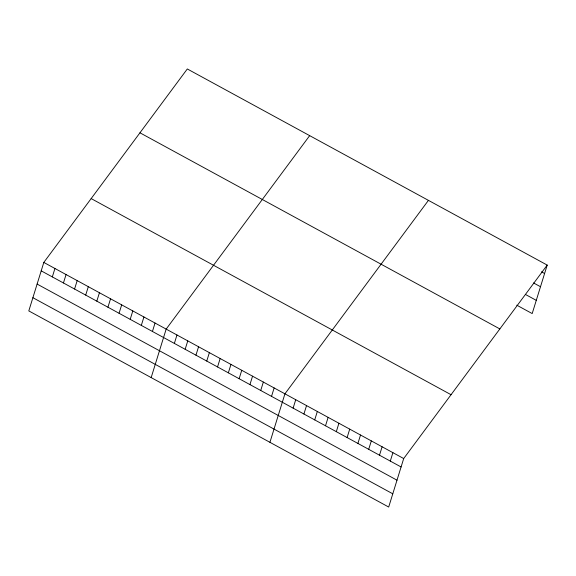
<?xml version="1.0" encoding="UTF-8"?>
<svg xmlns="http://www.w3.org/2000/svg" width="576" height="576" viewBox="0 0 576 576"><rect width="100%" height="100%" fill="white"/><g stroke="black" fill="none" stroke-linecap="round" stroke-linejoin="round"><path stroke-width="0.86" d="M43.812 262.426L28.8 310.91L388.692 507.038L403.697 458.546L547.2 265.09L187.308 68.962L43.812 262.426L403.697 458.546M52.33 276.912L54.936 268.488M63.446 282.974L66.06 274.55M74.57 289.037L77.184 280.613M85.694 295.099L88.308 286.675M96.818 301.162L99.432 292.738M107.942 307.224L110.556 298.8M119.066 313.279L121.68 304.862M130.19 319.342L132.804 310.918M141.314 325.404L143.928 316.98M152.438 331.466L155.045 323.042M151.164 377.597L166.169 329.105L309.672 135.648M174.362 343.411L176.969 334.987M185.155 349.301L187.769 340.877M195.955 355.183L198.562 346.759M206.748 361.066L209.362 352.642M217.548 366.948L220.154 358.524M228.348 372.83L230.954 364.406M239.141 378.713L241.747 370.296M249.941 384.602L252.547 376.178M260.734 390.485L263.34 382.061M271.534 396.367L274.14 387.943M269.928 442.318L284.933 393.826L428.436 200.369M293.126 408.132L295.733 399.708M303.919 414.022L306.533 405.598M314.719 419.904L317.326 411.48M325.512 425.786L328.126 417.362M336.312 431.669L338.918 423.245M347.112 437.551L349.718 429.127M357.905 443.434L360.511 435.01M368.705 449.323L371.311 440.899M379.498 455.206L382.104 446.782M390.298 461.088L392.904 452.664M547.2 265.09L532.188 313.574L516.766 305.172M541.505 271.829L544.594 273.506M533.556 282.946L540.497 286.733M525.485 294.473L536.285 300.355M139.954 132.804L499.846 328.932M91.166 198.583L451.051 394.704M41.206 270.85L401.09 466.97M37.109 284.069L397.001 480.19M32.89 297.691L392.782 493.812"/></g></svg>
